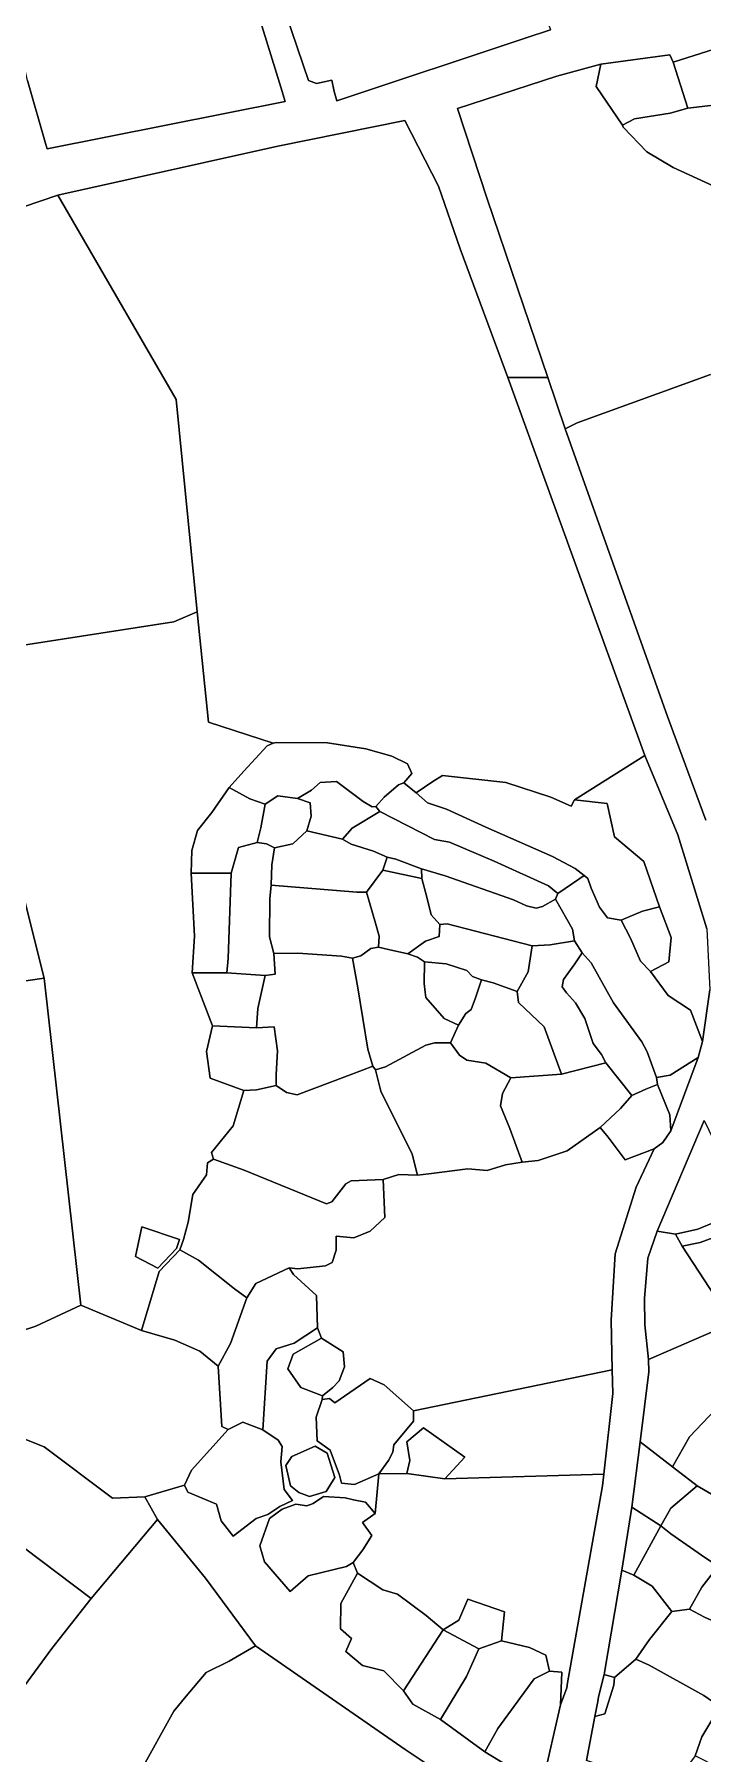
# Model space of a CAD drawing. Extents: x 542555 to 550520, y 1840485 to 1846995.
# Drawn here: x 547558.7 to 547710.8, y 1841686.8 to 1842078.1 of the extents above; entities that cross this region are included whole.
import ezdxf

# ---------------------------------------------------------------- set-up
doc = ezdxf.new("R2010")
doc.units = 0
doc.layers.add('Level 30', color=7, linetype='Continuous')

msp = doc.modelspace()

# ---------------------------------------------------------------- linework, layer by layer
at = {"layer": 'Level 30'}
for points in [[(547557.11, 1842067.6), (547561.32, 1842052.98), (547561.59, 1842052.05), (547615.79, 1842062.82), (547614.79, 1842066.05), (547594.5, 1842131.61), (547574.22, 1842184.8), (547561.55, 1842216.58), (547550.5, 1842242.21)], [(547598.33, 1842134.55), (547621.06, 1842067.6), (547621.08, 1842067.55), (547622.94, 1842066.91), (547626.39, 1842067.61), (547626.93, 1842065.07), (547627.56, 1842062.96), (547670.673, 1842077.266), (547676.2, 1842079.1)], [(547716.59, 1842075.72), (547704.08, 1842071.75), (547703.37, 1842073.41), (547687.62, 1842071.25), (547677.66, 1842068.53), (547655.03, 1842061.22), (547661.79, 1842040.62), (547675.58, 1842000), (547675.57, 1842000), (547666.49, 1842000), (547655.63, 1842029.23), (547650.69, 1842043.55), (547643.05, 1842058.45), (547614.1, 1842052.62), (547564.03, 1842041.5), (547540.05, 1842033.32)], [(547712.6, 1842000.68), (547682.26, 1841989.62), (547679.56, 1841988.26), (547675.58, 1842000), (547661.79, 1842040.62), (547655.03, 1842061.22), (547677.66, 1842068.53), (547687.62, 1842071.25), (547686.61, 1842066.21), (547692.58, 1842057.4), (547692.75, 1842056.93), (547698.14, 1842051.34), (547704.13, 1842047.78), (547723.19, 1842039.03)], [(547711.77, 1841874.49), (547705.16, 1841895.89), (547697.69, 1841913.91), (547666.49, 1842000), (547675.57, 1842000), (547679.56, 1841988.26), (547702.82, 1841922.83), (547711.53, 1841899.2)], [(547711.53, 1841899.2), (547702.82, 1841922.83), (547679.56, 1841988.26), (547682.26, 1841989.62), (547712.6, 1842000.68)], [(547543.9, 1841937.15), (547590.45, 1841944.38), (547595.73, 1841946.64), (547598.36, 1841921.51), (547613.02, 1841916.73), (547611.72, 1841916.14), (547606.41, 1841910.39), (547603.05, 1841906.67), (547599.07, 1841900.92), (547595.8, 1841896.86), (547594.52, 1841892.3), (547594.4, 1841887.18), (547595.11, 1841872.8), (547594.63, 1841864.46), (547599.26, 1841852.42), (547597.88, 1841846.56), (547598.72, 1841840.52), (547606.39, 1841837.67), (547603.94, 1841829.64), (547599.01, 1841823.59), (547599.45, 1841822.03), (547598.14, 1841821.22), (547597.9, 1841818.46), (547594.8, 1841813.99), (547593.7, 1841807.68), (547592.62, 1841803.79), (547591.84, 1841801.44), (547587.07, 1841796.52), (547583.09, 1841783.07), (547569.29, 1841788.85), (547560.89, 1841863.24), (547555.53, 1841884.74)], [(547551.05, 1841861.81), (547560.89, 1841863.24), (547569.29, 1841788.85), (547559, 1841784.05), (547547.35, 1841780.28)], [(547674.46, 1841680.22), (547678.47, 1841697.89), (547679.87, 1841701.76), (547680.06, 1841702.84), (547688.02, 1841747.71), (547688.32, 1841750.39), (547690.39, 1841768.68), (547690.26, 1841774.08), (547690, 1841785.38), (547690.92, 1841800.49), (547695.72, 1841815.68), (547699.78, 1841824.42), (547701.76, 1841825.82), (547703.56, 1841828.48), (547709.77, 1841845.19), (547710.77, 1841848.87), (547712.43, 1841860.59)], [(547711.19, 1841830.87), (547700.45, 1841805.63), (547698.36, 1841799.5), (547697.57, 1841790.33), (547697.7, 1841784.33), (547698.51, 1841776.43), (547698.61, 1841773.67), (547696.57, 1841757.72), (547694.67, 1841742.84), (547692.41, 1841728.47), (547688.39, 1841704.75), (547687.14, 1841699.7), (547686.93, 1841698.62), (547686.28, 1841695.18), (547684.38, 1841685.16)], [(547722.82, 1841807.71), (547710.28, 1841803.12), (547706.17, 1841802.22), (547704.63, 1841804.95), (547709.74, 1841806.09), (547720.85, 1841810.73)], [(547653.1, 1841681.04), (547643.14, 1841687.69), (547609.06, 1841711.32), (547597.66, 1841726.69), (547586.75, 1841740.06), (547583.85, 1841745.23), (547592.87, 1841747.83), (547593.6, 1841746.26), (547600.17, 1841743.53), (547601.2, 1841739.72), (547603.92, 1841736.28), (547609.21, 1841740.27), (547611.81, 1841741.2), (547614.57, 1841742.97), (547617.45, 1841744.38), (547615.59, 1841746.83), (547614.82, 1841753.18), (547615.1, 1841756.64), (547614.21, 1841758.11), (547610.73, 1841760.44), (547611.69, 1841776.07), (547613.74, 1841778.86), (547617.83, 1841780.16), (547623.15, 1841783.67), (547624.06, 1841781.31), (547617.64, 1841777.67), (547616.38, 1841774.35), (547619.32, 1841770.11), (547624.29, 1841768.22), (547624.23, 1841767.34), (547622.84, 1841763.32), (547623.04, 1841757.97), (547626.01, 1841755.83), (547628.13, 1841750.11), (547628.64, 1841748.34), (547631.54, 1841748), (547637.13, 1841750.42), (547636.27, 1841741.44), (547634.09, 1841743.98), (547631.31, 1841744.55), (547629.41, 1841744.97), (547624.51, 1841745.25), (547622.13, 1841743.66), (547620.69, 1841743.14), (547618.18, 1841743.49), (547615.08, 1841742.38), (547612.24, 1841740.3), (547609.99, 1841734.01), (547611.1, 1841730.37), (547616.92, 1841723.64), (547621.05, 1841727.21), (547629.78, 1841729.37), (547631.25, 1841730.27), (547632.23, 1841727.84), (547628.46, 1841720.92), (547628.4, 1841715.15), (547630.9, 1841712.96), (547629.62, 1841709.97), (547633.37, 1841706.82), (547638.22, 1841705.59), (547642.7, 1841701.03), (547644.87, 1841698.02), (547651.12, 1841694.55), (547661.23, 1841687.17), (547669.59, 1841682.04)], [(547544.63, 1841763.02), (547560.89, 1841756.61), (547576.45, 1841744.92), (547583.85, 1841745.23), (547586.75, 1841740.06), (547571.64, 1841722.09), (547552.45, 1841736.57)]]:
    msp.add_lwpolyline(points, dxfattribs=at)
for points in [[(547667.19, 1842109.15), (547668.12, 1842104.64), (547671.58, 1842091.25), (547675.15, 1842081.87), (547676.0167, 1842079.5834), (547676.2, 1842079.1), (547670.673, 1842077.266), (547627.56, 1842062.96), (547626.93, 1842065.07), (547626.39, 1842067.61), (547622.94, 1842066.91), (547621.08, 1842067.55), (547621.06, 1842067.6), (547598.33, 1842134.55), (547651.15, 1842154.88), (547658.42, 1842145.4), (547658.43, 1842143.45), (547655.69, 1842140.14), (547657.71, 1842133.86), (547659.99, 1842126.88), (547662.22, 1842124.2), (547665.55, 1842122.97), (547666.88, 1842117.83)], [(547614.79, 1842066.05), (547615.79, 1842062.82), (547561.59, 1842052.05), (547561.32, 1842052.98), (547557.11, 1842067.6), (547552.59, 1842088.15), (547545.72, 1842106.93), (547552.14, 1842112.68), (547594.5, 1842131.61)], [(547704.08, 1842071.75), (547707.44, 1842061.25), (547703.45, 1842060.12), (547695.34, 1842058.86), (547692.58, 1842057.4), (547686.61, 1842066.21), (547687.62, 1842071.25), (547703.37, 1842073.41)], [(547720.59, 1842074.99), (547722.37, 1842063.69), (547717.86, 1842062.48), (547707.44, 1842061.25), (547704.08, 1842071.75), (547716.59, 1842075.72)], [(547734.05, 1842051.5), (547734.89, 1842043.57), (547734.56, 1842040.32), (547724.87, 1842041.22), (547723.19, 1842039.03), (547704.13, 1842047.78), (547698.14, 1842051.34), (547692.75, 1842056.93), (547692.58, 1842057.4), (547695.34, 1842058.86), (547703.45, 1842060.12), (547707.44, 1842061.25), (547717.86, 1842062.48), (547722.37, 1842063.69), (547728.74, 1842065.11), (547733.86, 1842064.99), (547733.93, 1842064.37), (547734.29, 1842059.53)], [(547697.69, 1841913.91), (547681.64, 1841903.81), (547680.89, 1841902.39), (547676.3, 1841904.48), (547666.02, 1841907.77), (547651.61, 1841909.41), (547649.4, 1841908.05), (547645.63, 1841905.44), (547642.81, 1841907.7), (547644.64, 1841909.87), (547643.62, 1841912.07), (547640.05, 1841913.8), (547634.17, 1841915.42), (547625.39, 1841916.82), (547613.83, 1841916.88), (547613.02, 1841916.73), (547598.36, 1841921.51), (547595.73, 1841946.64), (547590.98, 1841994.93), (547564.03, 1842041.5), (547614.1, 1842052.62), (547643.05, 1842058.45), (547650.69, 1842043.55), (547655.63, 1842029.23), (547666.49, 1842000)], [(547590.45, 1841944.38), (547543.9, 1841937.15), (547546.23, 1841960.26), (547549.85, 1841997.89), (547540.05, 1842033.32), (547564.03, 1842041.5), (547590.98, 1841994.93), (547595.73, 1841946.64)], [(547523.96, 1841848.76), (547485.74, 1841832.73), (547481.34, 1841862.65), (547480.0721, 1841874.519), (547476.52, 1841907.77), (547475.55, 1841918.81), (547474.35, 1841928.48), (547493, 1841931.12), (547530.61, 1841932.41), (547533.68, 1841899.4), (547550.8048, 1841900.9685), (547551.04, 1841900.99), (547555.53, 1841884.74), (547560.89, 1841863.24), (547551.05, 1841861.81), (547550.56, 1841851.51)], [(547644.64, 1841909.87), (547642.81, 1841907.7), (547641.61, 1841907.28), (547638.35, 1841904.48), (547636.41, 1841902.33), (547635.62, 1841902.22), (547633.53, 1841903.43), (547627.45, 1841908.04), (547623.74, 1841907.78), (547621.79, 1841906.07), (547618.61, 1841904.18), (547614.09, 1841904.78), (547611.24, 1841902.88), (547607.71, 1841904.04), (547603.05, 1841906.67), (547606.41, 1841910.39), (547611.72, 1841916.14), (547613.02, 1841916.73), (547613.83, 1841916.88), (547625.39, 1841916.82), (547634.17, 1841915.42), (547640.05, 1841913.8), (547643.62, 1841912.07)], [(547712.43, 1841860.59), (547710.77, 1841848.87), (547708.09, 1841855.97), (547702.94, 1841859.27), (547698.99, 1841864.79), (547703.16, 1841866.96), (547703.64, 1841872.51), (547701.03, 1841879.49), (547697.45, 1841889.8), (547690.77, 1841895.41), (547689.12, 1841902.99), (547681.64, 1841903.81), (547697.69, 1841913.91), (547705.16, 1841895.89), (547711.77, 1841874.49)], [(547636.41, 1841902.33), (547637.37, 1841901.15), (547631, 1841897.4), (547628.85, 1841894.9), (547620.7, 1841896.75), (547621.69, 1841900.14), (547621.51, 1841903.17), (547618.61, 1841904.18), (547621.79, 1841906.07), (547623.74, 1841907.78), (547627.45, 1841908.04), (547633.53, 1841903.43), (547635.62, 1841902.22)], [(547681.64, 1841903.81), (547689.12, 1841902.99), (547690.77, 1841895.41), (547697.45, 1841889.8), (547701.03, 1841879.49), (547697.16, 1841878.5), (547692.29, 1841876.47), (547689.14, 1841876.95), (547687.31, 1841879.44), (547685.44, 1841883.75), (547684.69, 1841885.91), (547683.82, 1841886.61), (547681.82, 1841888.21), (547676.63, 1841890.95), (547661.46, 1841897.6), (547652.55, 1841901.7), (547648.18, 1841903.19), (547645.63, 1841905.44), (547649.4, 1841908.05), (547651.61, 1841909.41), (547666.02, 1841907.77), (547676.3, 1841904.48), (547680.89, 1841902.39)], [(547603.05, 1841906.67), (547607.71, 1841904.04), (547611.24, 1841902.88), (547610.22, 1841897.48), (547609.38, 1841894.13), (547605.15, 1841892.96), (547603.48, 1841887.12), (547594.4, 1841887.18), (547594.52, 1841892.3), (547595.8, 1841896.86), (547599.07, 1841900.92)], [(547621.69, 1841900.14), (547620.7, 1841896.75), (547617.51, 1841893.83), (547613.36, 1841892.95), (547611.51, 1841893.8), (547609.38, 1841894.13), (547610.22, 1841897.48), (547611.24, 1841902.88), (547614.09, 1841904.78), (547618.61, 1841904.18), (547621.51, 1841903.17)], [(547645.63, 1841905.44), (547648.18, 1841903.19), (547652.55, 1841901.7), (547661.46, 1841897.6), (547676.63, 1841890.95), (547681.82, 1841888.21), (547683.82, 1841886.61), (547681.21, 1841884.78), (547677.89, 1841882.51), (547675.7, 1841884.24), (547663.36, 1841889.85), (547653.18, 1841894.22), (547649.81, 1841894.83), (547637.37, 1841901.15), (547636.41, 1841902.33), (547638.35, 1841904.48), (547641.61, 1841907.28), (547642.81, 1841907.7)], [(547677.89, 1841882.51), (547677.35, 1841881.2), (547674.38, 1841879.55), (547672.89, 1841879.18), (547670.7, 1841879.74), (547667.79, 1841881.1), (547652.19, 1841886.53), (547646.84, 1841888.16), (547640.94, 1841890.36), (547638.99, 1841890.82), (547635.9, 1841892.15), (547630.8, 1841893.72), (547628.85, 1841894.9), (547631, 1841897.4), (547637.37, 1841901.15), (547649.81, 1841894.83), (547653.18, 1841894.22), (547663.36, 1841889.85), (547675.7, 1841884.24)], [(547638.99, 1841890.82), (547637.99, 1841887.86), (547634.33, 1841882.86), (547632.13, 1841882.8), (547612.58, 1841884.41), (547612.77, 1841889.05), (547613.36, 1841892.95), (547617.51, 1841893.83), (547620.7, 1841896.75), (547628.85, 1841894.9), (547630.8, 1841893.72), (547635.9, 1841892.15)], [(547613.53, 1841864.15), (547611.25, 1841863.83), (547602.49, 1841864.47), (547602.77, 1841867.69), (547603.48, 1841887.12), (547605.15, 1841892.96), (547609.38, 1841894.13), (547611.51, 1841893.8), (547613.36, 1841892.95), (547612.77, 1841889.05), (547612.58, 1841884.41), (547612.29, 1841881.32), (547612.18, 1841872.64), (547613.22, 1841868.83)], [(547646.84, 1841888.16), (547646.9, 1841885.95), (547637.99, 1841887.86), (547638.99, 1841890.82), (547640.94, 1841890.36)], [(547594.4, 1841887.18), (547603.48, 1841887.12), (547602.77, 1841867.69), (547602.49, 1841864.47), (547594.63, 1841864.46), (547595.11, 1841872.8)], [(547647.74, 1841871.65), (547643.68, 1841868.8), (547639.28, 1841869.76), (547637.06, 1841870.32), (547637.19, 1841872.79), (547636.38, 1841875.78), (547634.33, 1841882.86), (547637.99, 1841887.86), (547646.9, 1841885.95), (547648.06, 1841881.72), (547648.99, 1841877.65), (547651.02, 1841875.49), (547650.82, 1841872.74)], [(547676.13, 1841870.81), (547672.02, 1841870.61), (547652.69, 1841875.59), (547651.02, 1841875.49), (547648.99, 1841877.65), (547648.06, 1841881.72), (547646.9, 1841885.95), (547646.84, 1841888.16), (547652.19, 1841886.53), (547667.79, 1841881.1), (547670.7, 1841879.74), (547672.89, 1841879.18), (547674.38, 1841879.55), (547677.35, 1841881.2), (547681.2, 1841874.4), (547681.65, 1841871.78)], [(547698.99, 1841864.79), (547702.94, 1841859.27), (547708.09, 1841855.97), (547710.77, 1841848.87), (547709.77, 1841845.19), (547703.41, 1841841.18), (547700.35, 1841840.67), (547698.17, 1841846.48), (547697.01, 1841848.79), (547690.56, 1841857.66), (547685.48, 1841866.75), (547683.43, 1841869), (547681.65, 1841871.78), (547681.2, 1841874.4), (547677.35, 1841881.2), (547677.89, 1841882.51), (547681.21, 1841884.78), (547683.82, 1841886.61), (547684.69, 1841885.91), (547685.44, 1841883.75), (547687.31, 1841879.44), (547689.14, 1841876.95), (547692.29, 1841876.47), (547694.39, 1841872.33), (547696.65, 1841867.15)], [(547637.19, 1841872.79), (547637.06, 1841870.32), (547635.28, 1841869.97), (547632.98, 1841868.33), (547631.13, 1841867.79), (547628.59, 1841868.29), (547618.65, 1841868.97), (547613.22, 1841868.83), (547612.18, 1841872.64), (547612.29, 1841881.32), (547612.58, 1841884.41), (547632.13, 1841882.8), (547634.33, 1841882.86), (547636.38, 1841875.78)], [(547703.16, 1841866.96), (547698.99, 1841864.79), (547696.65, 1841867.15), (547694.39, 1841872.33), (547692.29, 1841876.47), (547697.16, 1841878.5), (547701.03, 1841879.49), (547703.64, 1841872.51)], [(547651.02, 1841875.49), (547652.69, 1841875.59), (547672.02, 1841870.61), (547671.12, 1841864.71), (547668.58, 1841860.23), (547663.12, 1841862.16), (547660.5, 1841862.89), (547658.44, 1841863.64), (547657.14, 1841865.03), (547652.42, 1841866.52), (547647.48, 1841866.94), (547645.93, 1841868.06), (547643.68, 1841868.8), (547647.74, 1841871.65), (547650.82, 1841872.74)], [(547616.05, 1841837.26), (547613.72, 1841838.79), (547613.74, 1841841.3), (547614.01, 1841846.71), (547613.29, 1841852.16), (547609.28, 1841851.91), (547609.58, 1841856.37), (547611.25, 1841863.83), (547613.53, 1841864.15), (547613.22, 1841868.83), (547618.65, 1841868.97), (547628.59, 1841868.29), (547631.13, 1841867.79), (547632.3, 1841861.04), (547634.58, 1841847.1), (547635.77, 1841843.21), (547633.36, 1841842.28), (547618.48, 1841836.66)], [(547655.28, 1841852.58), (547653.45, 1841848.54), (547649.83, 1841848.51), (547647.81, 1841847.97), (547638.65, 1841843.04), (547636.33, 1841842.37), (547635.77, 1841843.21), (547634.58, 1841847.1), (547632.3, 1841861.04), (547631.13, 1841867.79), (547632.98, 1841868.33), (547635.28, 1841869.97), (547637.06, 1841870.32), (547639.28, 1841869.76), (547643.68, 1841868.8), (547645.93, 1841868.06), (547647.48, 1841866.94), (547647.46, 1841862.04), (547647.63, 1841860.1), (547647.79, 1841858.86), (547652.01, 1841854.09)], [(547688.8, 1841843.98), (547678.68, 1841841.43), (547674.71, 1841852.14), (547668.87, 1841857.71), (547668.58, 1841860.23), (547671.12, 1841864.71), (547672.02, 1841870.61), (547676.13, 1841870.81), (547681.65, 1841871.78), (547683.43, 1841869), (547681.7, 1841866.49), (547679.12, 1841862.93), (547678.82, 1841861.31), (547679.85, 1841859.9), (547681.9, 1841857.6), (547684.04, 1841854.05), (547685.87, 1841848.4), (547687.79, 1841845.9)], [(547700.35, 1841840.67), (547700.53, 1841839.05), (547697.9, 1841837.96), (547694.67, 1841836.58), (547688.8, 1841843.98), (547687.79, 1841845.9), (547685.87, 1841848.4), (547684.04, 1841854.05), (547681.9, 1841857.6), (547679.85, 1841859.9), (547678.82, 1841861.31), (547679.12, 1841862.93), (547681.7, 1841866.49), (547683.43, 1841869), (547685.48, 1841866.75), (547690.56, 1841857.66), (547697.01, 1841848.79), (547698.17, 1841846.48)], [(547647.48, 1841866.94), (547652.42, 1841866.52), (547657.14, 1841865.03), (547658.44, 1841863.64), (547660.5, 1841862.89), (547659.14, 1841858.77), (547658.12, 1841856.13), (547656.89, 1841855.21), (547655.28, 1841852.58), (547652.01, 1841854.09), (547647.79, 1841858.86), (547647.63, 1841860.1), (547647.46, 1841862.04)], [(547602.49, 1841864.47), (547611.25, 1841863.83), (547609.58, 1841856.37), (547609.28, 1841851.91), (547599.26, 1841852.42), (547594.63, 1841864.46)], [(547678.68, 1841841.43), (547667.19, 1841840.53), (547661.45, 1841843.88), (547657.16, 1841844.57), (547655.5, 1841845.7), (547653.45, 1841848.54), (547655.28, 1841852.58), (547656.89, 1841855.21), (547658.12, 1841856.13), (547659.14, 1841858.77), (547660.5, 1841862.89), (547663.12, 1841862.16), (547668.58, 1841860.23), (547668.87, 1841857.71), (547674.71, 1841852.14)], [(547613.74, 1841841.3), (547613.72, 1841838.79), (547609.22, 1841837.82), (547606.39, 1841837.67), (547598.72, 1841840.52), (547597.88, 1841846.56), (547599.26, 1841852.42), (547609.28, 1841851.91), (547613.29, 1841852.16), (547614.01, 1841846.71)], [(547648.49, 1841818.69), (547645.92, 1841818.4), (547644.73, 1841823.19), (547637.53, 1841837.56), (547636.33, 1841842.37), (547638.65, 1841843.04), (547647.81, 1841847.97), (547649.83, 1841848.51), (547653.45, 1841848.54), (547655.5, 1841845.7), (547657.16, 1841844.57), (547661.45, 1841843.88), (547667.19, 1841840.53), (547665.28, 1841837.01), (547664.83, 1841834.19), (547666.92, 1841829.06), (547669.71, 1841821.37), (547665.91, 1841820.79), (547661.78, 1841819.47), (547657.35, 1841819.84)], [(547636.33, 1841842.37), (547637.53, 1841837.56), (547644.73, 1841823.19), (547645.92, 1841818.4), (547641.68, 1841818.59), (547638.13, 1841817.42), (547630.8, 1841817.12), (547629.59, 1841816.46), (547626.39, 1841812.32), (547625.17, 1841811.9), (547606.46, 1841819.56), (547599.45, 1841822.03), (547599.01, 1841823.59), (547603.94, 1841829.64), (547606.39, 1841837.67), (547609.22, 1841837.82), (547613.72, 1841838.79), (547616.05, 1841837.26), (547618.48, 1841836.66), (547633.36, 1841842.28), (547635.77, 1841843.21)], [(547688.8, 1841843.98), (547694.67, 1841836.58), (547692.14, 1841833.6), (547687.51, 1841829.25), (547679.99, 1841823.92), (547673.35, 1841821.77), (547669.71, 1841821.37), (547666.92, 1841829.06), (547664.83, 1841834.19), (547665.28, 1841837.01), (547667.19, 1841840.53), (547678.68, 1841841.43)], [(547700.35, 1841840.67), (547703.41, 1841841.18), (547709.77, 1841845.19), (547703.56, 1841828.48), (547703.39, 1841832.15), (547700.53, 1841839.05)], [(547700.53, 1841839.05), (547703.39, 1841832.15), (547703.56, 1841828.48), (547701.76, 1841825.82), (547699.78, 1841824.42), (547693.22, 1841821.87), (547689.32, 1841827.04), (547687.51, 1841829.25), (547692.14, 1841833.6), (547694.67, 1841836.58), (547697.9, 1841837.96)], [(547709.74, 1841806.09), (547704.63, 1841804.95), (547700.45, 1841805.63), (547711.19, 1841830.87), (547720.85, 1841810.73)], [(547687.51, 1841829.25), (547689.32, 1841827.04), (547693.22, 1841821.87), (547699.78, 1841824.42), (547695.72, 1841815.68), (547690.92, 1841800.49), (547690, 1841785.38), (547690.26, 1841774.08), (547645.01, 1841764.8), (547638.33, 1841770.66), (547635.11, 1841772.11), (547627.09, 1841766.57), (547625.87, 1841767.57), (547624.23, 1841767.34), (547624.29, 1841768.22), (547626.63, 1841770.07), (547628.05, 1841771.57), (547629.32, 1841774.76), (547628.98, 1841778.18), (547624.06, 1841781.31), (547623.15, 1841783.67), (547622.94, 1841791), (547617.67, 1841795.77), (547616.67, 1841797.29), (547618.67, 1841797.09), (547624.93, 1841797.75), (547626.48, 1841798.53), (547627.42, 1841801.32), (547627.4, 1841804.49), (547631.38, 1841804.14), (547635.11, 1841805.7), (547638.51, 1841808.76), (547638.13, 1841817.42), (547641.68, 1841818.59), (547645.92, 1841818.4), (547648.49, 1841818.69), (547657.35, 1841819.84), (547661.78, 1841819.47), (547665.91, 1841820.79), (547669.71, 1841821.37), (547673.35, 1841821.77), (547679.99, 1841823.92)], [(547638.13, 1841817.42), (547638.51, 1841808.76), (547635.11, 1841805.7), (547631.38, 1841804.14), (547627.4, 1841804.49), (547627.42, 1841801.32), (547626.48, 1841798.53), (547624.93, 1841797.75), (547618.67, 1841797.09), (547616.67, 1841797.29), (547609.14, 1841793.76), (547607.06, 1841790.47), (547604.27, 1841792.51), (547596.06, 1841799.08), (547591.84, 1841801.44), (547592.62, 1841803.79), (547593.7, 1841807.68), (547594.8, 1841813.99), (547597.9, 1841818.46), (547598.14, 1841821.22), (547599.45, 1841822.03), (547606.46, 1841819.56), (547625.17, 1841811.9), (547626.39, 1841812.32), (547629.59, 1841816.46), (547630.8, 1841817.12)], [(547583.12, 1841806.66), (547591.75, 1841803.75), (547591.06, 1841801.69), (547586.82, 1841797.23), (547581.68, 1841799.91)], [(547591.75, 1841803.75), (547583.12, 1841806.66), (547581.68, 1841799.91), (547586.82, 1841797.23), (547591.06, 1841801.69)], [(547706.17, 1841802.22), (547710.28, 1841803.12), (547722.82, 1841807.71), (547728.37, 1841809.58), (547729.62, 1841807.57), (547730.92, 1841806.27), (547735.62, 1841797.85), (547736.89, 1841796.8), (547737.19, 1841796.2), (547734.77, 1841794.71), (547732.76, 1841793.31), (547720.38, 1841786.41), (547719.3, 1841785.71), (547717.38, 1841784.82), (547716.2, 1841786.95)], [(547715.12, 1841783.67), (547698.51, 1841776.43), (547697.7, 1841784.33), (547697.57, 1841790.33), (547698.36, 1841799.5), (547700.45, 1841805.63), (547704.63, 1841804.95), (547706.17, 1841802.22), (547716.2, 1841786.95), (547717.38, 1841784.82)], [(547591.84, 1841801.44), (547596.06, 1841799.08), (547604.27, 1841792.51), (547607.06, 1841790.47), (547603.35, 1841780.12), (547600.5, 1841774.91), (547596.39, 1841778.32), (547590.7, 1841780.85), (547583.09, 1841783.07), (547587.07, 1841796.52)], [(547616.67, 1841797.29), (547617.67, 1841795.77), (547622.94, 1841791), (547623.15, 1841783.67), (547617.83, 1841780.16), (547613.74, 1841778.86), (547611.69, 1841776.07), (547610.73, 1841760.44), (547606.13, 1841762.21), (547602.8, 1841760.56), (547601.39, 1841761.2), (547600.5, 1841774.91), (547603.35, 1841780.12), (547607.06, 1841790.47), (547609.14, 1841793.76)], [(547594.46, 1841751.3), (547592.87, 1841747.83), (547583.85, 1841745.23), (547576.45, 1841744.92), (547560.89, 1841756.61), (547544.63, 1841763.02), (547547.35, 1841780.28), (547559, 1841784.05), (547569.29, 1841788.85), (547583.09, 1841783.07), (547590.7, 1841780.85), (547596.39, 1841778.32), (547600.5, 1841774.91), (547601.39, 1841761.2), (547602.8, 1841760.56)], [(547727.53, 1841776.83), (547724.66, 1841773.45), (547723.66, 1841772.94), (547715.24, 1841766.64), (547707.83, 1841758.87), (547703.95, 1841752.06), (547696.57, 1841757.72), (547698.61, 1841773.67), (547698.51, 1841776.43), (547715.12, 1841783.67), (547717.38, 1841784.82), (547719.3, 1841785.71), (547724.71, 1841779.68)], [(547626.63, 1841770.07), (547624.29, 1841768.22), (547619.32, 1841770.11), (547616.38, 1841774.35), (547617.64, 1841777.67), (547624.06, 1841781.31), (547628.98, 1841778.18), (547629.32, 1841774.76), (547628.05, 1841771.57)], [(547645.01, 1841764.8), (547645.03, 1841762.43), (547640.49, 1841757.03), (547640.31, 1841755.39), (547639.32, 1841753.44), (547637.13, 1841750.42), (547631.54, 1841748), (547628.64, 1841748.34), (547628.13, 1841750.11), (547626.01, 1841755.83), (547623.04, 1841757.97), (547622.84, 1841763.32), (547624.23, 1841767.34), (547625.87, 1841767.57), (547627.09, 1841766.57), (547635.11, 1841772.11), (547638.33, 1841770.66)], [(547690.39, 1841768.68), (547688.32, 1841750.39), (547652.15, 1841749.27), (547656.72, 1841754.21), (547647.28, 1841760.93), (547643.45, 1841757.74), (547644.16, 1841753.48), (547643.47, 1841750.51), (547637.13, 1841750.42), (547639.32, 1841753.44), (547640.31, 1841755.39), (547640.49, 1841757.03), (547645.03, 1841762.43), (547645.01, 1841764.8), (547690.26, 1841774.08)], [(547723.66, 1841772.94), (547727.43, 1841767.99), (547738.13, 1841757.38), (547733.77, 1841752.91), (547722.49, 1841740.12), (547719.54, 1841741.94), (547709.61, 1841747.72), (547703.95, 1841752.06), (547707.83, 1841758.87), (547715.24, 1841766.64)], [(547610.73, 1841760.44), (547614.21, 1841758.11), (547615.1, 1841756.64), (547614.82, 1841753.18), (547615.59, 1841746.83), (547617.45, 1841744.38), (547614.57, 1841742.97), (547611.81, 1841741.2), (547609.21, 1841740.27), (547603.92, 1841736.28), (547601.2, 1841739.72), (547600.17, 1841743.53), (547593.6, 1841746.26), (547592.87, 1841747.83), (547594.46, 1841751.3), (547602.8, 1841760.56), (547606.13, 1841762.21)], [(547643.47, 1841750.51), (547644.16, 1841753.48), (547643.45, 1841757.74), (547647.28, 1841760.93), (547656.72, 1841754.21), (547652.15, 1841749.27)], [(547627.09, 1841749.63), (547625.08, 1841746.44), (547621.33, 1841745.24), (547618.86, 1841746.18), (547616.98, 1841747.68), (547615.95, 1841752.36), (547617.27, 1841754.38), (547622.6, 1841756.71), (547625.36, 1841755.1)], [(547625.08, 1841746.44), (547627.09, 1841749.63), (547625.36, 1841755.1), (547622.6, 1841756.71), (547617.27, 1841754.38), (547615.95, 1841752.36), (547616.98, 1841747.68), (547618.86, 1841746.18), (547621.33, 1841745.24)], [(547703.95, 1841752.06), (547709.61, 1841747.72), (547703.59, 1841742.58), (547701.28, 1841738.6), (547694.67, 1841742.84), (547696.57, 1841757.72)], [(547652.15, 1841749.27), (547688.32, 1841750.39), (547688.02, 1841747.71), (547680.06, 1841702.84), (547679.87, 1841701.76), (547678.47, 1841697.89), (547678.77, 1841705.26), (547675.99, 1841705.55), (547675.14, 1841709.15), (547671.41, 1841710.93), (547665.04, 1841712.4), (547665.68, 1841719), (547657.34, 1841721.88), (547655.35, 1841717.13), (547651.73, 1841714.9), (547647.89, 1841718.21), (547641.39, 1841723.06), (547637.99, 1841724.04), (547632.23, 1841727.84), (547631.25, 1841730.27), (547633.48, 1841733.12), (547635.54, 1841736.4), (547633.41, 1841739.36), (547636.27, 1841741.44), (547637.13, 1841750.42), (547643.47, 1841750.51)], [(547722.49, 1841740.12), (547714.38, 1841729.4), (547711.57, 1841731.21), (547703.6, 1841736.81), (547701.28, 1841738.6), (547703.59, 1841742.58), (547709.61, 1841747.72), (547719.54, 1841741.94)], [(547537.66, 1841682.23), (547520.51, 1841657.37), (547506.45, 1841660.73), (547488.35, 1841665.53), (547462.83, 1841683.69), (547469.4, 1841693.05), (547486.57, 1841707.92), (547502.36, 1841724.48), (547517.17, 1841738.25), (547528.83, 1841736.69), (547537.81, 1841746.08), (547552.45, 1841736.57), (547571.64, 1841722.09), (547562.63, 1841710.69), (547552.53, 1841696.76)], [(547633.48, 1841733.12), (547631.25, 1841730.27), (547629.78, 1841729.37), (547621.05, 1841727.21), (547616.92, 1841723.64), (547611.1, 1841730.37), (547609.99, 1841734.01), (547612.24, 1841740.3), (547615.08, 1841742.38), (547618.18, 1841743.49), (547620.69, 1841743.14), (547622.13, 1841743.66), (547624.51, 1841745.25), (547629.41, 1841744.97), (547631.31, 1841744.55), (547634.09, 1841743.98), (547636.27, 1841741.44), (547633.41, 1841739.36), (547635.54, 1841736.4)], [(547586.75, 1841740.06), (547597.66, 1841726.69), (547609.06, 1841711.32), (547603.03, 1841707.77), (547597.8, 1841705.19), (547593.24, 1841699.81), (547590.44, 1841696.43), (547582.75, 1841682.58), (547576.02, 1841671.16), (547568.74, 1841643.68), (547557.51, 1841646.32), (547543.69, 1841649.86), (547534.85, 1841652.22), (547524.99, 1841655.06), (547520.51, 1841657.37), (547537.66, 1841682.23), (547552.53, 1841696.76), (547562.63, 1841710.69), (547571.64, 1841722.09)], [(547701.28, 1841738.6), (547695.17, 1841727.34), (547692.41, 1841728.47), (547694.67, 1841742.84)], [(547701.28, 1841738.6), (547703.6, 1841736.81), (547711.57, 1841731.21), (547714.38, 1841729.4), (547710.61, 1841724.62), (547707.86, 1841719.62), (547703.82, 1841719.06), (547699.31, 1841724.9), (547695.17, 1841727.34)], [(547698.76, 1841712.69), (547695.6, 1841708.23), (547690.75, 1841704.09), (547688.39, 1841704.75), (547692.41, 1841728.47), (547695.17, 1841727.34), (547699.31, 1841724.9), (547703.82, 1841719.06)], [(547730.84, 1841718.8), (547729.46, 1841716.6), (547726.01, 1841712.05), (547723.55, 1841712.26), (547719.24, 1841714.22), (547711.23, 1841717.8), (547707.86, 1841719.62), (547710.61, 1841724.62), (547714.38, 1841729.4)], [(547651.73, 1841714.9), (547642.7, 1841701.03), (547638.22, 1841705.59), (547633.37, 1841706.82), (547629.62, 1841709.97), (547630.9, 1841712.96), (547628.4, 1841715.15), (547628.46, 1841720.92), (547632.23, 1841727.84), (547637.99, 1841724.04), (547641.39, 1841723.06), (547647.89, 1841718.21)], [(547651.73, 1841714.9), (547655.35, 1841717.13), (547657.34, 1841721.88), (547665.68, 1841719), (547665.04, 1841712.4), (547659.91, 1841710.59)], [(547723.55, 1841712.26), (547718.33, 1841703.03), (547714.25, 1841697.74), (547711.07, 1841699.98), (547698.64, 1841706.87), (547695.6, 1841708.23), (547698.76, 1841712.69), (547703.82, 1841719.06), (547707.86, 1841719.62), (547711.23, 1841717.8), (547719.24, 1841714.22)], [(547651.73, 1841714.9), (547659.91, 1841710.59), (547657.03, 1841704.32), (547651.12, 1841694.55), (547644.87, 1841698.02), (547642.7, 1841701.03)], [(547664.19, 1841692.47), (547661.23, 1841687.17), (547651.12, 1841694.55), (547657.03, 1841704.32), (547659.91, 1841710.59), (547665.04, 1841712.4), (547671.41, 1841710.93), (547675.14, 1841709.15), (547675.99, 1841705.55), (547672.49, 1841703.8)], [(547658.51, 1841650.62), (547649.61, 1841645.35), (547645.39, 1841643.32), (547638.38, 1841638.95), (547626.33, 1841634.66), (547616.19, 1841629.4), (547608.34, 1841632.83), (547591.26, 1841637.88), (547577.36, 1841641.57), (547568.74, 1841643.68), (547576.02, 1841671.16), (547582.75, 1841682.58), (547590.44, 1841696.43), (547593.24, 1841699.81), (547597.8, 1841705.19), (547603.03, 1841707.77), (547609.06, 1841711.32), (547643.14, 1841687.69), (547653.1, 1841681.04), (547659.16, 1841682.5), (547669.98, 1841670.59)], [(547675.99, 1841705.55), (547678.77, 1841705.26), (547678.47, 1841697.89), (547674.46, 1841680.22), (547669.59, 1841682.04), (547661.23, 1841687.17), (547664.19, 1841692.47), (547672.49, 1841703.8)], [(547714.25, 1841697.74), (547713.34, 1841695.14), (547710.66, 1841690.54), (547709.11, 1841686.22), (547706.8, 1841683.03), (547703.38, 1841678.63), (547698.46, 1841681.11), (547687.13, 1841684.29), (547684.38, 1841685.16), (547686.28, 1841695.18), (547688.59, 1841695.84), (547690.57, 1841702.3), (547690.75, 1841704.09), (547695.6, 1841708.23), (547698.64, 1841706.87), (547711.07, 1841699.98)], [(547688.59, 1841695.84), (547686.28, 1841695.18), (547686.93, 1841698.62), (547687.14, 1841699.7), (547688.39, 1841704.75), (547690.75, 1841704.09), (547690.57, 1841702.3)], [(547723.22, 1841689.56), (547718.65, 1841681.58), (547714.68, 1841683.43), (547709.11, 1841686.22), (547710.66, 1841690.54), (547713.34, 1841695.14), (547719.14, 1841692.2)]]:
    msp.add_lwpolyline(points, close=True, dxfattribs=at)

doc.saveas('drawing.dxf')
